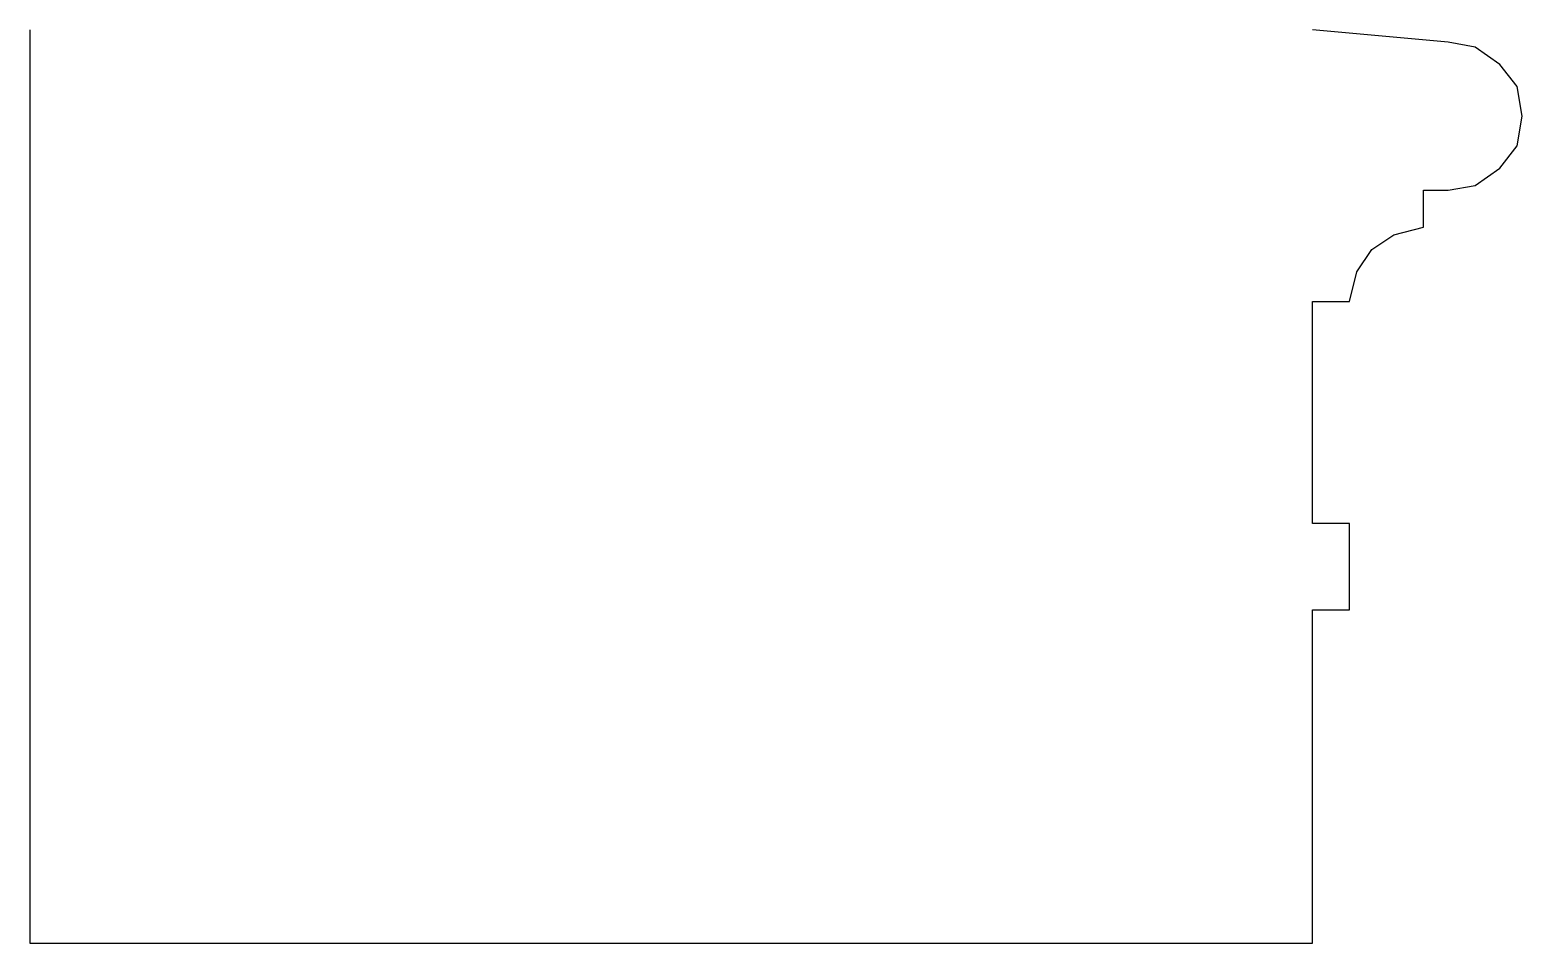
# Model space of a CAD drawing. Extents: x -0.26 to 0.345, y -0.37 to 0.
import ezdxf

# ---------------------------------------------------------------- set-up
doc = ezdxf.new("R2010")
doc.units = 0

msp = doc.modelspace()

# ---------------------------------------------------------------- linework, layer by layer
at = {"color": 255}
msp.add_lwpolyline([(-0.26, 0), (-0.26, -0.37), (0.26, -0.37), (0.26, -0.235), (0.275, -0.235), (0.275, -0.2), (0.26, -0.2), (0.26, -0.11), (0.275, -0.11), (0.278, -0.098), (0.284, -0.089), (0.293, -0.083), (0.305, -0.08), (0.305, -0.065), (0.315, -0.065), (0.326, -0.063), (0.336, -0.056), (0.343, -0.047), (0.345, -0.035), (0.343, -0.023), (0.336, -0.014), (0.326, -0.007), (0.315, -0.005), (0.26, 0)], dxfattribs=at)

doc.saveas('drawing.dxf')
